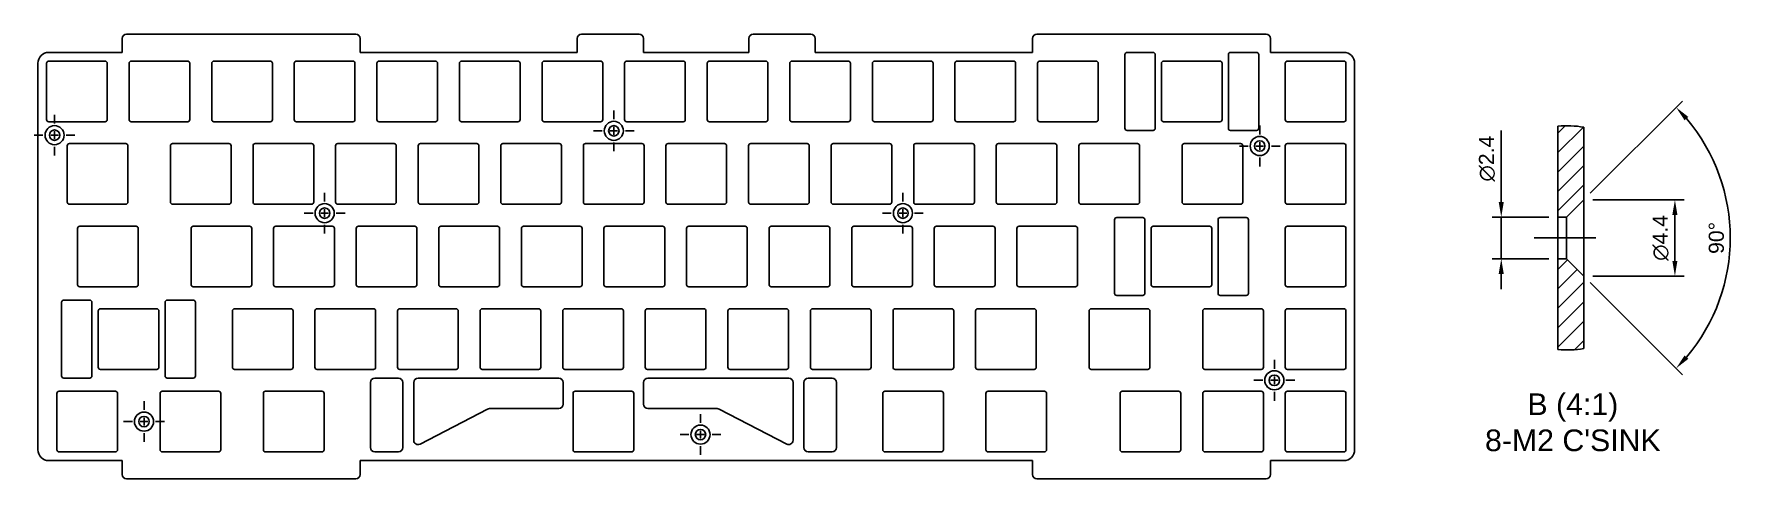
# Model space of a CAD drawing. Extents: x 2102 to 2497, y 1421 to 1524.
import ezdxf

# ---------------------------------------------------------------- set-up
doc = ezdxf.new("R2010")
doc.units = 0
doc.linetypes.add('CENTER2', pattern=[28.575, 19.05, -3.175, 3.175, -3.175])
doc.layers.get('0').update_dxf_attribs({"linetype": 'CONTINUOUS'})
doc.layers.get('DEFPOINTS').update_dxf_attribs({"linetype": 'CONTINUOUS'})
for name, color, linetype in [('FD_DIMENSIONS', 7, 'CONTINUOUS'), ('HATCHING', 7, 'CONTINUOUS'), ('SMART_CENTERS', 7, 'CENTER2'), ('VIEW_LABELS', 7, 'CONTINUOUS'), ('VISIBLE', 7, 'CONTINUOUS')]:
    doc.layers.add(name, color=color, linetype=linetype)
doc.styles.get("Standard").update_dxf_attribs({"font": 'arial.ttf'})
doc.dimstyles.new('DIM-ISO-25', dxfattribs={"dimtxt": 3.5, "dimasz": 3.5, "dimexe": 2.1, "dimexo": 2.1, "dimgap": 1.4, "dimtad": 1, "dimtxsty": 'STANDARD', "dimcen": 0, "dimazin": 3, "dimtp": 0.1, "dimtm": 0.1, "dimtfac": 0.714286, "dimtmove": 0, "dimatfit": 3})

# ---------------------------------------------------------------- blocks, each defined once
blk = doc.blocks.new('*U42')
at = {"layer": 'SMART_CENTERS', "color": 0, "ltscale": 0.75}
for p, q in [((0, 2.68), (0, 4.7)), ((-4.7, 0), (-2.68, 0)), ((2.68, 0), (4.7, 0)), ((0, -4.7), (0, -2.68))]:
    blk.add_line(p, q, dxfattribs=at)
at = {"layer": 'SMART_CENTERS', "color": 0, "linetype": 'CONTINUOUS', "ltscale": 0.75}
for p, q in [((-0.89, 0), (0.89, 0)), ((0, -0.89), (0, 0.89))]:
    blk.add_line(p, q, dxfattribs=at)
blk = doc.blocks.new('*U43')
at = {"layer": 'SMART_CENTERS', "color": 0, "ltscale": 0.75}
for p, q in [((0, 2.68), (0, 4.7)), ((-4.7, 0), (-2.68, 0)), ((2.68, 0), (4.7, 0)), ((0, -4.7), (0, -2.68))]:
    blk.add_line(p, q, dxfattribs=at)
at = {"layer": 'SMART_CENTERS', "color": 0, "linetype": 'CONTINUOUS', "ltscale": 0.75}
for p, q in [((-0.89, 0), (0.89, 0)), ((0, -0.89), (0, 0.89))]:
    blk.add_line(p, q, dxfattribs=at)
blk = doc.blocks.new('*U44')
at = {"layer": 'SMART_CENTERS', "color": 0, "ltscale": 0.75}
for p, q in [((0, 2.68), (0, 4.7)), ((-4.7, 0), (-2.68, 0)), ((2.68, 0), (4.7, 0)), ((0, -4.7), (0, -2.68))]:
    blk.add_line(p, q, dxfattribs=at)
at = {"layer": 'SMART_CENTERS', "color": 0, "linetype": 'CONTINUOUS', "ltscale": 0.75}
for p, q in [((-0.89, 0), (0.89, 0)), ((0, -0.89), (0, 0.89))]:
    blk.add_line(p, q, dxfattribs=at)
blk = doc.blocks.new('*U45')
at = {"layer": 'SMART_CENTERS', "color": 0, "ltscale": 0.75}
for p, q in [((0, 2.68), (0, 4.7)), ((-4.7, 0), (-2.68, 0)), ((2.68, 0), (4.7, 0)), ((0, -4.7), (0, -2.68))]:
    blk.add_line(p, q, dxfattribs=at)
at = {"layer": 'SMART_CENTERS', "color": 0, "linetype": 'CONTINUOUS', "ltscale": 0.75}
for p, q in [((-0.89, 0), (0.89, 0)), ((0, -0.89), (0, 0.89))]:
    blk.add_line(p, q, dxfattribs=at)
blk = doc.blocks.new('*U46')
at = {"layer": 'SMART_CENTERS', "color": 0, "ltscale": 0.75}
for p, q in [((0, 2.68), (0, 4.7)), ((-4.7, 0), (-2.68, 0)), ((2.68, 0), (4.7, 0)), ((0, -4.7), (0, -2.68))]:
    blk.add_line(p, q, dxfattribs=at)
at = {"layer": 'SMART_CENTERS', "color": 0, "linetype": 'CONTINUOUS', "ltscale": 0.75}
for p, q in [((-0.89, 0), (0.89, 0)), ((0, -0.89), (0, 0.89))]:
    blk.add_line(p, q, dxfattribs=at)
blk = doc.blocks.new('*U47')
at = {"layer": 'SMART_CENTERS', "color": 0, "ltscale": 0.75}
for p, q in [((0, 2.68), (0, 4.7)), ((-4.7, 0), (-2.68, 0)), ((2.68, 0), (4.7, 0)), ((0, -4.7), (0, -2.68))]:
    blk.add_line(p, q, dxfattribs=at)
at = {"layer": 'SMART_CENTERS', "color": 0, "linetype": 'CONTINUOUS', "ltscale": 0.75}
for p, q in [((-0.89, 0), (0.89, 0)), ((0, -0.89), (0, 0.89))]:
    blk.add_line(p, q, dxfattribs=at)
blk = doc.blocks.new('*U48')
at = {"layer": 'SMART_CENTERS', "color": 0, "ltscale": 0.75}
for p, q in [((0, 2.68), (0, 4.7)), ((-4.7, 0), (-2.68, 0)), ((2.68, 0), (4.7, 0)), ((0, -4.7), (0, -2.68))]:
    blk.add_line(p, q, dxfattribs=at)
at = {"layer": 'SMART_CENTERS', "color": 0, "linetype": 'CONTINUOUS', "ltscale": 0.75}
for p, q in [((-0.89, 0), (0.89, 0)), ((0, -0.89), (0, 0.89))]:
    blk.add_line(p, q, dxfattribs=at)
blk = doc.blocks.new('*U49')
at = {"layer": 'SMART_CENTERS', "color": 0, "ltscale": 0.75}
for p, q in [((0, 2.68), (0, 4.7)), ((-4.7, 0), (-2.68, 0)), ((2.68, 0), (4.7, 0)), ((0, -4.7), (0, -2.68))]:
    blk.add_line(p, q, dxfattribs=at)
at = {"layer": 'SMART_CENTERS', "color": 0, "linetype": 'CONTINUOUS', "ltscale": 0.75}
for p, q in [((-0.89, 0), (0.89, 0)), ((0, -0.89), (0, 0.89))]:
    blk.add_line(p, q, dxfattribs=at)
blk = doc.blocks.new('*U50')
at = {"layer": 'SMART_CENTERS', "color": 0, "ltscale": 0.75}
blk.add_line((-9.5, 0), (6.74, 0), dxfattribs=at)
blk = doc.blocks.new('*D55')
at = {"layer": 'DEFPOINTS', "color": 0}
for p in [(2440.43, 1481.59), (2453.49, 1481.59), (2453.49, 1471.99)]:
    blk.add_point(p, dxfattribs=at)
at = {"layer": 'FD_DIMENSIONS', "color": 0}
for p, q in [((2440.43, 1485.09), (2440.43, 1501.56)), ((2451.39, 1481.59), (2438.33, 1481.59)), ((2440.43, 1471.99), (2440.43, 1481.59)), ((2451.39, 1471.99), (2438.33, 1471.99)), ((2440.43, 1468.49), (2440.43, 1464.99))]:
    blk.add_line(p, q, dxfattribs=at)
for points in [[(2439.84, 1485.09), (2441.01, 1485.09), (2440.43, 1481.59)], [(2439.84, 1468.49), (2441.01, 1468.49), (2440.43, 1471.99)]]:
    blk.add_solid(points, dxfattribs=at)
at = {"layer": 'FD_DIMENSIONS', "color": 0, "insert": (2437.14, 1495.08), "char_height": 3.5, "attachment_point": 5, "rotation": 90}
blk.add_mtext('∅2.4', dxfattribs=at)
blk = doc.blocks.new('*D56')
at = {"layer": 'DEFPOINTS', "color": 0}
for p in [(2459.49, 1485.59), (2459.49, 1467.99), (2480.49, 1467.99)]:
    blk.add_point(p, dxfattribs=at)
at = {"layer": 'FD_DIMENSIONS', "color": 0}
for p, q in [((2461.59, 1485.59), (2482.59, 1485.59)), ((2480.49, 1482.09), (2480.49, 1471.49)), ((2461.59, 1467.99), (2482.59, 1467.99))]:
    blk.add_line(p, q, dxfattribs=at)
for points in [[(2479.9, 1482.09), (2481.07, 1482.09), (2480.49, 1485.59)], [(2479.9, 1471.49), (2481.07, 1471.49), (2480.49, 1467.99)]]:
    blk.add_solid(points, dxfattribs=at)
at = {"layer": 'FD_DIMENSIONS', "color": 0, "insert": (2477.2, 1476.79), "char_height": 3.5, "attachment_point": 5, "rotation": 90}
blk.add_mtext('∅4.4', dxfattribs=at)
blk = doc.blocks.new('*D57')
at = {"layer": 'DEFPOINTS', "color": 0}
for p in [(2459.49, 1485.59), (2455.49, 1481.59), (2455.49, 1471.99), (2459.49, 1467.99), (2491.79, 1465.78)]:
    blk.add_point(p, dxfattribs=at)
at = {"layer": 'FD_DIMENSIONS', "color": 0}
for p, q in [((2460.97, 1487.08), (2482.26, 1508.37)), ((2460.97, 1466.51), (2482.26, 1445.22))]:
    blk.add_line(p, q, dxfattribs=at)
blk.add_arc((2450.69, 1476.79), 42.56, 319.7135, 40.2865, dxfattribs=at)
for points in [[(2482.72, 1503.92), (2483.58, 1504.71), (2480.78, 1506.89)], [(2483.58, 1448.88), (2482.72, 1449.67), (2480.78, 1446.7)]]:
    blk.add_solid(points, dxfattribs=at)
at = {"layer": 'FD_DIMENSIONS', "color": 0, "insert": (2490.06, 1476.79), "char_height": 3.5, "attachment_point": 5, "rotation": 90}
blk.add_mtext('90°', dxfattribs=at)

msp = doc.modelspace()

# ---------------------------------------------------------------- hatches: boundary and pattern name
at = {"layer": 'HATCHING'}
h = msp.add_hatch(dxfattribs=at)
h.set_pattern_fill('ANSI31', color=256, style=0)
h.set_pattern_definition([(45, (2372.8426, 1397.8693), (-2.245064, 2.245064), [])])
edge = h.paths.add_edge_path(flags=0)
edge.add_line((2453.487, 1481.593), (2455.487, 1481.593))
edge.add_line((2455.487, 1481.593), (2459.487, 1485.593))
edge.add_line((2459.487, 1485.593), (2459.487, 1502.348))
edge.add_ellipse((2455.487, 1476.793), major_axis=(2, -25.788), ratio=1, start_angle=166.66906, end_angle=180)
edge.add_line((2453.487, 1502.581), (2453.487, 1481.593))
edge = h.paths.add_edge_path(flags=0)
edge.add_line((2455.487, 1471.993), (2453.487, 1471.993))
edge.add_line((2453.487, 1471.993), (2453.487, 1451.005))
edge.add_ellipse((2455.487, 1476.793), major_axis=(-4, 25.554), ratio=1, start_angle=166.66906, end_angle=180)
edge.add_line((2459.487, 1451.239), (2459.487, 1467.993))
edge.add_line((2459.487, 1467.993), (2455.487, 1471.993))

# ---------------------------------------------------------------- linework, layer by layer
at = {"linetype": 'CONTINUOUS'}
for p, q in [((2176.185, 1523.795), (2123.285, 1523.795)), ((2241.585, 1523.795), (2228.285, 1523.795)), ((2281.185, 1523.795), (2267.885, 1523.795)), ((2386.185, 1523.795), (2333.285, 1523.795)), ((2122.285, 1519.595), (2105.36, 1519.595)), ((2122.285, 1522.795), (2122.285, 1519.595)), ((2177.185, 1522.795), (2177.185, 1519.595)), ((2227.285, 1519.595), (2177.185, 1519.595)), ((2227.285, 1522.795), (2227.285, 1519.595)), ((2242.585, 1522.795), (2242.585, 1519.595)), ((2266.885, 1519.595), (2242.585, 1519.595)), ((2266.885, 1522.795), (2266.885, 1519.595)), ((2282.185, 1522.795), (2282.185, 1519.595)), ((2332.285, 1519.595), (2282.185, 1519.595)), ((2332.285, 1522.795), (2332.285, 1519.595)), ((2387.185, 1522.795), (2387.185, 1519.595)), ((2404.11, 1519.595), (2387.185, 1519.595)), ((2102.86, 1517.095), (2102.86, 1427.895)), ((2390.61, 1504.095), (2390.61, 1517.095)), ((2406.61, 1427.895), (2406.61, 1517.095)), ((2109.623, 1485.045), (2109.623, 1498.045)), ((2366.798, 1485.045), (2366.798, 1498.045)), ((2390.61, 1485.045), (2390.61, 1498.045)), ((2390.61, 1465.995), (2390.61, 1478.995)), ((2345.367, 1446.945), (2345.367, 1459.945)), ((2371.56, 1446.945), (2371.56, 1459.945)), ((2390.61, 1446.945), (2390.61, 1459.945)), ((2107.242, 1427.895), (2107.242, 1440.895)), ((2131.054, 1427.895), (2131.054, 1440.895)), ((2154.867, 1427.895), (2154.867, 1440.895)), ((2179.554, 1428.395), (2179.554, 1443.395)), ((2187.054, 1443.395), (2187.054, 1428.395)), ((2226.304, 1427.895), (2226.304, 1440.895)), ((2279.554, 1428.395), (2279.554, 1443.395)), ((2287.054, 1443.395), (2287.054, 1428.395)), ((2297.742, 1427.895), (2297.742, 1440.895)), ((2321.554, 1427.895), (2321.554, 1440.895)), ((2352.51, 1427.895), (2352.51, 1440.895)), ((2371.56, 1427.895), (2371.56, 1440.895)), ((2390.61, 1427.895), (2390.61, 1440.895)), ((2105.36, 1425.395), (2122.285, 1425.395)), ((2122.285, 1422.195), (2122.285, 1425.395)), ((2177.185, 1425.395), (2332.285, 1425.395)), ((2177.185, 1422.195), (2177.185, 1425.395)), ((2332.285, 1422.195), (2332.285, 1425.395)), ((2387.185, 1422.195), (2387.185, 1425.395)), ((2387.185, 1425.395), (2404.11, 1425.395)), ((2123.285, 1421.195), (2176.185, 1421.195)), ((2333.285, 1421.195), (2386.185, 1421.195))]:
    msp.add_line(p, q, dxfattribs=at)
for p, q in [((2104.86, 1517.095), (2104.86, 1504.095)), ((2105.36, 1517.595), (2118.36, 1517.595)), ((2118.86, 1517.095), (2118.86, 1504.095)), ((2123.91, 1517.095), (2123.91, 1504.095)), ((2124.41, 1517.595), (2137.41, 1517.595)), ((2137.91, 1517.095), (2137.91, 1504.095)), ((2142.96, 1517.095), (2142.96, 1504.095)), ((2143.46, 1517.595), (2156.46, 1517.595)), ((2156.96, 1517.095), (2156.96, 1504.095)), ((2162.01, 1517.095), (2162.01, 1504.095)), ((2162.51, 1517.595), (2175.51, 1517.595)), ((2176.01, 1517.095), (2176.01, 1504.095)), ((2181.06, 1517.095), (2181.06, 1504.095)), ((2181.56, 1517.595), (2194.56, 1517.595)), ((2195.06, 1517.095), (2195.06, 1504.095)), ((2200.11, 1517.095), (2200.11, 1504.095)), ((2200.61, 1517.595), (2213.61, 1517.595)), ((2214.11, 1517.095), (2214.11, 1504.095)), ((2219.16, 1517.095), (2219.16, 1504.095)), ((2219.66, 1517.595), (2232.66, 1517.595)), ((2233.16, 1517.095), (2233.16, 1504.095)), ((2238.21, 1517.095), (2238.21, 1504.095)), ((2238.71, 1517.595), (2251.71, 1517.595)), ((2252.21, 1517.095), (2252.21, 1504.095)), ((2257.26, 1517.095), (2257.26, 1504.095)), ((2257.76, 1517.595), (2270.76, 1517.595)), ((2271.26, 1517.095), (2271.26, 1504.095)), ((2276.31, 1517.095), (2276.31, 1504.095)), ((2276.81, 1517.595), (2289.81, 1517.595)), ((2290.31, 1517.095), (2290.31, 1504.095)), ((2295.36, 1517.095), (2295.36, 1504.095)), ((2295.86, 1517.595), (2308.86, 1517.595)), ((2309.36, 1517.095), (2309.36, 1504.095)), ((2314.41, 1517.095), (2314.41, 1504.095)), ((2314.91, 1517.595), (2327.91, 1517.595)), ((2328.41, 1517.095), (2328.41, 1504.095)), ((2333.46, 1517.095), (2333.46, 1504.095)), ((2333.96, 1517.595), (2346.96, 1517.595)), ((2347.46, 1517.095), (2347.46, 1504.095)), ((2391.11, 1517.595), (2404.11, 1517.595)), ((2404.61, 1517.095), (2404.61, 1504.095)), ((2105.36, 1503.595), (2118.36, 1503.595)), ((2124.41, 1503.595), (2137.41, 1503.595)), ((2143.46, 1503.595), (2156.46, 1503.595)), ((2162.51, 1503.595), (2175.51, 1503.595)), ((2181.56, 1503.595), (2194.56, 1503.595)), ((2200.61, 1503.595), (2213.61, 1503.595)), ((2219.66, 1503.595), (2232.66, 1503.595)), ((2238.71, 1503.595), (2251.71, 1503.595)), ((2257.76, 1503.595), (2270.76, 1503.595)), ((2276.81, 1503.595), (2289.81, 1503.595)), ((2295.86, 1503.595), (2308.86, 1503.595)), ((2314.91, 1503.595), (2327.91, 1503.595)), ((2333.96, 1503.595), (2346.96, 1503.595)), ((2391.11, 1503.595), (2404.11, 1503.595)), ((2110.123, 1498.545), (2123.123, 1498.545)), ((2123.623, 1498.045), (2123.623, 1485.045)), ((2133.435, 1498.045), (2133.435, 1485.045)), ((2133.935, 1498.545), (2146.935, 1498.545)), ((2147.435, 1498.045), (2147.435, 1485.045)), ((2152.485, 1498.045), (2152.485, 1485.045)), ((2152.985, 1498.545), (2165.985, 1498.545)), ((2166.485, 1498.045), (2166.485, 1485.045)), ((2171.535, 1498.045), (2171.535, 1485.045)), ((2172.035, 1498.545), (2185.035, 1498.545)), ((2185.535, 1498.045), (2185.535, 1485.045)), ((2190.585, 1498.045), (2190.585, 1485.045)), ((2191.085, 1498.545), (2204.085, 1498.545)), ((2204.585, 1498.045), (2204.585, 1485.045)), ((2209.635, 1498.045), (2209.635, 1485.045)), ((2210.135, 1498.545), (2223.135, 1498.545)), ((2223.635, 1498.045), (2223.635, 1485.045)), ((2228.685, 1498.045), (2228.685, 1485.045)), ((2229.185, 1498.545), (2242.185, 1498.545)), ((2242.685, 1498.045), (2242.685, 1485.045)), ((2247.735, 1498.045), (2247.735, 1485.045)), ((2248.235, 1498.545), (2261.235, 1498.545)), ((2261.735, 1498.045), (2261.735, 1485.045)), ((2266.785, 1498.045), (2266.785, 1485.045)), ((2267.285, 1498.545), (2280.285, 1498.545)), ((2280.785, 1498.045), (2280.785, 1485.045)), ((2285.835, 1498.045), (2285.835, 1485.045)), ((2286.335, 1498.545), (2299.335, 1498.545)), ((2299.835, 1498.045), (2299.835, 1485.045)), ((2304.885, 1498.045), (2304.885, 1485.045)), ((2305.385, 1498.545), (2318.385, 1498.545)), ((2318.885, 1498.045), (2318.885, 1485.045)), ((2323.935, 1498.045), (2323.935, 1485.045)), ((2324.435, 1498.545), (2337.435, 1498.545)), ((2337.935, 1498.045), (2337.935, 1485.045)), ((2342.985, 1498.045), (2342.985, 1485.045)), ((2343.485, 1498.545), (2356.485, 1498.545)), ((2356.985, 1498.045), (2356.985, 1485.045)), ((2366.798, 1498.045), (2366.798, 1485.045)), ((2367.298, 1498.545), (2380.298, 1498.545)), ((2380.798, 1498.045), (2380.798, 1485.045)), ((2391.11, 1498.545), (2404.11, 1498.545)), ((2404.61, 1498.045), (2404.61, 1485.045)), ((2110.123, 1484.545), (2123.123, 1484.545)), ((2133.935, 1484.545), (2146.935, 1484.545)), ((2152.985, 1484.545), (2165.985, 1484.545)), ((2172.035, 1484.545), (2185.035, 1484.545)), ((2191.085, 1484.545), (2204.085, 1484.545)), ((2210.135, 1484.545), (2223.135, 1484.545)), ((2229.185, 1484.545), (2242.185, 1484.545)), ((2248.235, 1484.545), (2261.235, 1484.545)), ((2267.285, 1484.545), (2280.285, 1484.545)), ((2286.335, 1484.545), (2299.335, 1484.545)), ((2305.385, 1484.545), (2318.385, 1484.545)), ((2324.435, 1484.545), (2337.435, 1484.545)), ((2343.485, 1484.545), (2356.485, 1484.545)), ((2367.298, 1484.545), (2380.298, 1484.545)), ((2391.11, 1484.545), (2404.11, 1484.545)), ((2112.004, 1478.995), (2112.004, 1465.995)), ((2112.504, 1479.495), (2125.504, 1479.495)), ((2126.004, 1478.995), (2126.004, 1465.995)), ((2138.198, 1478.995), (2138.198, 1465.995)), ((2138.698, 1479.495), (2151.698, 1479.495)), ((2152.198, 1478.995), (2152.198, 1465.995)), ((2157.248, 1478.995), (2157.248, 1465.995)), ((2157.748, 1479.495), (2170.748, 1479.495)), ((2171.248, 1478.995), (2171.248, 1465.995)), ((2176.298, 1478.995), (2176.298, 1465.995)), ((2176.798, 1479.495), (2189.798, 1479.495)), ((2190.298, 1478.995), (2190.298, 1465.995)), ((2195.348, 1478.995), (2195.348, 1465.995)), ((2195.848, 1479.495), (2208.848, 1479.495)), ((2209.348, 1478.995), (2209.348, 1465.995)), ((2214.398, 1478.995), (2214.398, 1465.995)), ((2214.898, 1479.495), (2227.898, 1479.495)), ((2228.398, 1478.995), (2228.398, 1465.995)), ((2233.448, 1478.995), (2233.448, 1465.995)), ((2233.948, 1479.495), (2246.948, 1479.495)), ((2247.448, 1478.995), (2247.448, 1465.995)), ((2252.498, 1478.995), (2252.498, 1465.995)), ((2252.998, 1479.495), (2265.998, 1479.495)), ((2266.498, 1478.995), (2266.498, 1465.995)), ((2271.548, 1478.995), (2271.548, 1465.995)), ((2272.048, 1479.495), (2285.048, 1479.495)), ((2285.548, 1478.995), (2285.548, 1465.995)), ((2290.598, 1478.995), (2290.598, 1465.995)), ((2291.098, 1479.495), (2304.098, 1479.495)), ((2304.598, 1478.995), (2304.598, 1465.995)), ((2309.648, 1478.995), (2309.648, 1465.995)), ((2310.148, 1479.495), (2323.148, 1479.495)), ((2323.648, 1478.995), (2323.648, 1465.995)), ((2328.698, 1478.995), (2328.698, 1465.995)), ((2329.198, 1479.495), (2342.198, 1479.495)), ((2342.698, 1478.995), (2342.698, 1465.995)), ((2391.11, 1479.495), (2404.11, 1479.495)), ((2404.61, 1478.995), (2404.61, 1465.995)), ((2112.504, 1465.495), (2125.504, 1465.495)), ((2138.698, 1465.495), (2151.698, 1465.495)), ((2157.748, 1465.495), (2170.748, 1465.495)), ((2176.798, 1465.495), (2189.798, 1465.495)), ((2195.848, 1465.495), (2208.848, 1465.495)), ((2214.898, 1465.495), (2227.898, 1465.495)), ((2233.948, 1465.495), (2246.948, 1465.495)), ((2252.998, 1465.495), (2265.998, 1465.495)), ((2272.048, 1465.495), (2285.048, 1465.495)), ((2291.098, 1465.495), (2304.098, 1465.495)), ((2310.148, 1465.495), (2323.148, 1465.495)), ((2329.198, 1465.495), (2342.198, 1465.495)), ((2391.11, 1465.495), (2404.11, 1465.495)), ((2148.223, 1460.445), (2161.223, 1460.445)), ((2167.273, 1460.445), (2180.273, 1460.445)), ((2186.323, 1460.445), (2199.323, 1460.445)), ((2205.373, 1460.445), (2218.373, 1460.445)), ((2224.423, 1460.445), (2237.423, 1460.445)), ((2243.473, 1460.445), (2256.473, 1460.445)), ((2262.523, 1460.445), (2275.523, 1460.445)), ((2281.573, 1460.445), (2294.573, 1460.445)), ((2300.623, 1460.445), (2313.623, 1460.445)), ((2319.673, 1460.445), (2332.673, 1460.445)), ((2345.867, 1460.445), (2358.867, 1460.445)), ((2372.06, 1460.445), (2385.06, 1460.445)), ((2391.11, 1460.445), (2404.11, 1460.445)), ((2147.723, 1459.945), (2147.723, 1446.945)), ((2161.723, 1459.945), (2161.723, 1446.945)), ((2166.773, 1459.945), (2166.773, 1446.945)), ((2180.773, 1459.945), (2180.773, 1446.945)), ((2185.823, 1459.945), (2185.823, 1446.945)), ((2199.823, 1459.945), (2199.823, 1446.945)), ((2204.873, 1459.945), (2204.873, 1446.945)), ((2218.873, 1459.945), (2218.873, 1446.945)), ((2223.923, 1459.945), (2223.923, 1446.945)), ((2237.923, 1459.945), (2237.923, 1446.945)), ((2242.973, 1459.945), (2242.973, 1446.945)), ((2256.973, 1459.945), (2256.973, 1446.945)), ((2262.023, 1459.945), (2262.023, 1446.945)), ((2276.023, 1459.945), (2276.023, 1446.945)), ((2281.073, 1459.945), (2281.073, 1446.945)), ((2295.073, 1459.945), (2295.073, 1446.945)), ((2300.123, 1459.945), (2300.123, 1446.945)), ((2314.123, 1459.945), (2314.123, 1446.945)), ((2319.173, 1459.945), (2319.173, 1446.945)), ((2333.173, 1459.945), (2333.173, 1446.945)), ((2359.367, 1459.945), (2359.367, 1446.945)), ((2385.56, 1459.945), (2385.56, 1446.945)), ((2404.61, 1459.945), (2404.61, 1446.945)), ((2148.223, 1446.445), (2161.223, 1446.445)), ((2167.273, 1446.445), (2180.273, 1446.445)), ((2180.554, 1444.395), (2186.054, 1444.395)), ((2186.323, 1446.445), (2199.323, 1446.445)), ((2223.054, 1444.395), (2190.554, 1444.395)), ((2205.373, 1446.445), (2218.373, 1446.445)), ((2224.423, 1446.445), (2237.423, 1446.445)), ((2243.473, 1446.445), (2256.473, 1446.445)), ((2243.554, 1444.395), (2276.054, 1444.395)), ((2262.523, 1446.445), (2275.523, 1446.445)), ((2280.554, 1444.395), (2286.054, 1444.395)), ((2281.573, 1446.445), (2294.573, 1446.445)), ((2300.623, 1446.445), (2313.623, 1446.445)), ((2319.673, 1446.445), (2332.673, 1446.445)), ((2345.867, 1446.445), (2358.867, 1446.445)), ((2372.06, 1446.445), (2385.06, 1446.445)), ((2391.11, 1446.445), (2404.11, 1446.445)), ((2107.742, 1441.395), (2120.742, 1441.395)), ((2121.242, 1440.895), (2121.242, 1427.895)), ((2131.554, 1441.395), (2144.554, 1441.395)), ((2145.054, 1440.895), (2145.054, 1427.895)), ((2155.367, 1441.395), (2168.367, 1441.395)), ((2168.867, 1440.895), (2168.867, 1427.895)), ((2189.554, 1430.091), (2189.554, 1443.395)), ((2224.054, 1438.395), (2224.054, 1443.395)), ((2226.304, 1440.895), (2226.304, 1440.895)), ((2226.804, 1441.395), (2239.804, 1441.395)), ((2240.304, 1440.895), (2240.304, 1427.895)), ((2242.554, 1438.395), (2242.554, 1443.395)), ((2277.054, 1430.091), (2277.054, 1443.395)), ((2298.242, 1441.395), (2311.242, 1441.395)), ((2311.742, 1440.895), (2311.742, 1427.895)), ((2322.054, 1441.395), (2335.054, 1441.395)), ((2335.554, 1440.895), (2335.554, 1427.895)), ((2353.01, 1441.395), (2366.01, 1441.395)), ((2366.51, 1440.895), (2366.51, 1427.895)), ((2372.06, 1441.395), (2385.06, 1441.395)), ((2385.56, 1440.895), (2385.56, 1427.895)), ((2391.11, 1441.395), (2404.11, 1441.395)), ((2404.61, 1440.895), (2404.61, 1427.895)), ((2191.015, 1429.203), (2206.587, 1437.283)), ((2223.054, 1437.395), (2207.048, 1437.395)), ((2243.554, 1437.395), (2259.56, 1437.395)), ((2275.594, 1429.203), (2260.021, 1437.283)), ((2179.554, 1434.395), (2179.554, 1434.395)), ((2107.742, 1427.395), (2120.742, 1427.395)), ((2131.554, 1427.395), (2144.554, 1427.395)), ((2155.367, 1427.395), (2168.367, 1427.395)), ((2186.054, 1427.395), (2180.554, 1427.395)), ((2226.804, 1427.395), (2239.804, 1427.395)), ((2286.054, 1427.395), (2280.554, 1427.395)), ((2298.242, 1427.395), (2311.242, 1427.395)), ((2322.054, 1427.395), (2335.054, 1427.395)), ((2353.01, 1427.395), (2366.01, 1427.395)), ((2372.06, 1427.395), (2385.06, 1427.395)), ((2391.11, 1427.395), (2404.11, 1427.395))]:
    msp.add_line(p, q)
for centre, radius, start, end in [((2123.285, 1522.795), 1, 90, 180), ((2176.185, 1522.795), 1, 0, 90), ((2228.285, 1522.795), 1, 90, 180), ((2241.585, 1522.795), 1, 0, 90), ((2267.885, 1522.795), 1, 90, 180), ((2281.185, 1522.795), 1, 0, 90), ((2333.285, 1522.795), 1, 90, 180), ((2386.185, 1522.795), 1, 0, 90), ((2105.36, 1517.095), 2.5, 89.99994, 180.00006), ((2404.11, 1517.095), 2.5, 0, 90), ((2105.36, 1427.895), 2.5, 180, 270), ((2404.11, 1427.895), 2.5, 270, 0), ((2123.285, 1422.195), 1, 180, 270), ((2176.185, 1422.195), 1, 270, 0), ((2333.285, 1422.195), 1, 180, 270), ((2386.185, 1422.195), 1, 270, 0)]:
    msp.add_arc(centre, radius, start, end, dxfattribs=at)
for centre, radius, start, end in [((2105.36, 1517.095), 0.5, 90, 180), ((2118.36, 1517.095), 0.5, 0, 90), ((2124.41, 1517.095), 0.5, 90, 180), ((2137.41, 1517.095), 0.5, 0, 90), ((2143.46, 1517.095), 0.5, 90, 180), ((2156.46, 1517.095), 0.5, 0, 90), ((2162.51, 1517.095), 0.5, 90, 180), ((2175.51, 1517.095), 0.5, 0, 90), ((2181.56, 1517.095), 0.5, 90, 180), ((2194.56, 1517.095), 0.5, 0, 90), ((2200.61, 1517.095), 0.5, 90, 180), ((2213.61, 1517.095), 0.5, 0, 90), ((2219.66, 1517.095), 0.5, 90, 180), ((2232.66, 1517.095), 0.5, 0, 90), ((2238.71, 1517.095), 0.5, 90, 180), ((2251.71, 1517.095), 0.5, 0, 90), ((2257.76, 1517.095), 0.5, 90, 180), ((2270.76, 1517.095), 0.5, 0, 90), ((2276.81, 1517.095), 0.5, 90, 180), ((2289.81, 1517.095), 0.5, 0, 90), ((2295.86, 1517.095), 0.5, 90, 180), ((2308.86, 1517.095), 0.5, 0, 90), ((2314.91, 1517.095), 0.5, 90, 180), ((2327.91, 1517.095), 0.5, 0, 90), ((2333.96, 1517.095), 0.5, 90, 180), ((2346.96, 1517.095), 0.5, 0, 90), ((2391.11, 1517.095), 0.5, 90, 180), ((2404.11, 1517.095), 0.5, 0, 90), ((2105.36, 1504.095), 0.5, 180, 270), ((2118.36, 1504.095), 0.5, 270, 0), ((2124.41, 1504.095), 0.5, 180, 270), ((2137.41, 1504.095), 0.5, 270, 0), ((2143.46, 1504.095), 0.5, 180, 270), ((2156.46, 1504.095), 0.5, 270, 0), ((2162.51, 1504.095), 0.5, 180, 270), ((2175.51, 1504.095), 0.5, 270, 0), ((2181.56, 1504.095), 0.5, 180, 270), ((2194.56, 1504.095), 0.5, 270, 0), ((2200.61, 1504.095), 0.5, 180, 270), ((2213.61, 1504.095), 0.5, 270, 0), ((2219.66, 1504.095), 0.5, 180, 270), ((2232.66, 1504.095), 0.5, 270, 0), ((2238.71, 1504.095), 0.5, 180, 270), ((2251.71, 1504.095), 0.5, 270, 0), ((2257.76, 1504.095), 0.5, 180, 270), ((2270.76, 1504.095), 0.5, 270, 0), ((2276.81, 1504.095), 0.5, 180, 270), ((2289.81, 1504.095), 0.5, 270, 0), ((2295.86, 1504.095), 0.5, 180, 270), ((2308.86, 1504.095), 0.5, 270, 0), ((2314.91, 1504.095), 0.5, 180, 270), ((2327.91, 1504.095), 0.5, 270, 0), ((2333.96, 1504.095), 0.5, 180, 270), ((2346.96, 1504.095), 0.5, 270, 0), ((2391.11, 1504.095), 0.5, 180, 270), ((2404.11, 1504.095), 0.5, 270, 0), ((2110.123, 1498.045), 0.5, 90, 180), ((2123.123, 1498.045), 0.5, 0, 90), ((2133.935, 1498.045), 0.5, 90, 180), ((2146.935, 1498.045), 0.5, 0, 90), ((2152.985, 1498.045), 0.5, 90, 180), ((2165.985, 1498.045), 0.5, 0, 90), ((2172.035, 1498.045), 0.5, 90, 180), ((2185.035, 1498.045), 0.5, 0, 90), ((2191.085, 1498.045), 0.5, 90, 180), ((2204.085, 1498.045), 0.5, 0, 90), ((2210.135, 1498.045), 0.5, 90, 180), ((2223.135, 1498.045), 0.5, 0, 90), ((2229.185, 1498.045), 0.5, 90, 180), ((2242.185, 1498.045), 0.5, 0, 90), ((2248.235, 1498.045), 0.5, 90, 180), ((2261.235, 1498.045), 0.5, 0, 90), ((2267.285, 1498.045), 0.5, 90, 180), ((2280.285, 1498.045), 0.5, 0, 90), ((2286.335, 1498.045), 0.5, 90, 180), ((2299.335, 1498.045), 0.5, 0, 90), ((2305.385, 1498.045), 0.5, 90, 180), ((2318.385, 1498.045), 0.5, 0, 90), ((2324.435, 1498.045), 0.5, 90, 180), ((2337.435, 1498.045), 0.5, 0, 90), ((2343.485, 1498.045), 0.5, 90, 180), ((2356.485, 1498.045), 0.5, 0, 90), ((2367.298, 1498.045), 0.5, 90, 180), ((2380.298, 1498.045), 0.5, 0, 90), ((2391.11, 1498.045), 0.5, 90, 180), ((2404.11, 1498.045), 0.5, 0, 90), ((2110.123, 1485.045), 0.5, 180, 270), ((2123.123, 1485.045), 0.5, 270, 0), ((2133.935, 1485.045), 0.5, 180, 270), ((2146.935, 1485.045), 0.5, 270, 0), ((2152.985, 1485.045), 0.5, 180, 270), ((2165.985, 1485.045), 0.5, 270, 0), ((2172.035, 1485.045), 0.5, 180, 270), ((2185.035, 1485.045), 0.5, 270, 0), ((2191.085, 1485.045), 0.5, 180, 270), ((2204.085, 1485.045), 0.5, 270, 0), ((2210.135, 1485.045), 0.5, 180, 270), ((2223.135, 1485.045), 0.5, 270, 0), ((2229.185, 1485.045), 0.5, 180, 270), ((2242.185, 1485.045), 0.5, 270, 0), ((2248.235, 1485.045), 0.5, 180, 270), ((2261.235, 1485.045), 0.5, 270, 0), ((2267.285, 1485.045), 0.5, 180, 270), ((2280.285, 1485.045), 0.5, 270, 0), ((2286.335, 1485.045), 0.5, 180, 270), ((2299.335, 1485.045), 0.5, 270, 0), ((2305.385, 1485.045), 0.5, 180, 270), ((2318.385, 1485.045), 0.5, 270, 0), ((2324.435, 1485.045), 0.5, 180, 270), ((2337.435, 1485.045), 0.5, 270, 0), ((2343.485, 1485.045), 0.5, 180, 270), ((2356.485, 1485.045), 0.5, 270, 0), ((2367.298, 1485.045), 0.5, 180, 270), ((2380.298, 1485.045), 0.5, 270, 0), ((2391.11, 1485.045), 0.5, 180, 270), ((2404.11, 1485.045), 0.5, 270, 0), ((2112.504, 1478.995), 0.5, 90, 180), ((2125.504, 1478.995), 0.5, 0, 90), ((2138.698, 1478.995), 0.5, 90, 180), ((2151.698, 1478.995), 0.5, 0, 90), ((2157.748, 1478.995), 0.5, 90, 180), ((2170.748, 1478.995), 0.5, 0, 90), ((2176.798, 1478.995), 0.5, 90, 180), ((2189.798, 1478.995), 0.5, 0, 90), ((2195.848, 1478.995), 0.5, 90, 180), ((2208.848, 1478.995), 0.5, 0, 90), ((2214.898, 1478.995), 0.5, 90, 180), ((2227.898, 1478.995), 0.5, 0, 90), ((2233.948, 1478.995), 0.5, 90, 180), ((2246.948, 1478.995), 0.5, 0, 90), ((2252.998, 1478.995), 0.5, 90, 180), ((2265.998, 1478.995), 0.5, 0, 90), ((2272.048, 1478.995), 0.5, 90, 180), ((2285.048, 1478.995), 0.5, 0, 90), ((2291.098, 1478.995), 0.5, 90, 180), ((2304.098, 1478.995), 0.5, 0, 90), ((2310.148, 1478.995), 0.5, 90, 180), ((2323.148, 1478.995), 0.5, 0, 90), ((2329.198, 1478.995), 0.5, 90, 180), ((2342.198, 1478.995), 0.5, 0, 90), ((2391.11, 1478.995), 0.5, 90, 180), ((2404.11, 1478.995), 0.5, 0, 90), ((2112.504, 1465.995), 0.5, 180, 270), ((2125.504, 1465.995), 0.5, 270, 0), ((2138.698, 1465.995), 0.5, 180, 270), ((2151.698, 1465.995), 0.5, 270, 0), ((2157.748, 1465.995), 0.5, 180, 270), ((2170.748, 1465.995), 0.5, 270, 0), ((2176.798, 1465.995), 0.5, 180, 270), ((2189.798, 1465.995), 0.5, 270, 0), ((2195.848, 1465.995), 0.5, 180, 270), ((2208.848, 1465.995), 0.5, 270, 0), ((2214.898, 1465.995), 0.5, 180, 270), ((2227.898, 1465.995), 0.5, 270, 0), ((2233.948, 1465.995), 0.5, 180, 270), ((2246.948, 1465.995), 0.5, 270, 0), ((2252.998, 1465.995), 0.5, 180, 270), ((2265.998, 1465.995), 0.5, 270, 0), ((2272.048, 1465.995), 0.5, 180, 270), ((2285.048, 1465.995), 0.5, 270, 0), ((2291.098, 1465.995), 0.5, 180, 270), ((2304.098, 1465.995), 0.5, 270, 0), ((2310.148, 1465.995), 0.5, 180, 270), ((2323.148, 1465.995), 0.5, 270, 0), ((2329.198, 1465.995), 0.5, 180, 270), ((2342.198, 1465.995), 0.5, 270, 0), ((2391.11, 1465.995), 0.5, 180, 270), ((2404.11, 1465.995), 0.5, 270, 0), ((2148.223, 1459.945), 0.5, 90, 180), ((2161.223, 1459.945), 0.5, 0, 90), ((2167.273, 1459.945), 0.5, 90, 180), ((2180.273, 1459.945), 0.5, 0, 90), ((2186.323, 1459.945), 0.5, 90, 180), ((2199.323, 1459.945), 0.5, 0, 90), ((2205.373, 1459.945), 0.5, 90, 180), ((2218.373, 1459.945), 0.5, 0, 90), ((2224.423, 1459.945), 0.5, 90, 180), ((2237.423, 1459.945), 0.5, 0, 90), ((2243.473, 1459.945), 0.5, 90, 180), ((2256.473, 1459.945), 0.5, 0, 90), ((2262.523, 1459.945), 0.5, 90, 180), ((2275.523, 1459.945), 0.5, 0, 90), ((2281.573, 1459.945), 0.5, 90, 180), ((2294.573, 1459.945), 0.5, 0, 90), ((2300.623, 1459.945), 0.5, 90, 180), ((2313.623, 1459.945), 0.5, 0, 90), ((2319.673, 1459.945), 0.5, 90, 180), ((2332.673, 1459.945), 0.5, 0, 90), ((2345.867, 1459.945), 0.5, 90, 180), ((2358.867, 1459.945), 0.5, 0, 90), ((2372.06, 1459.945), 0.5, 90, 180), ((2385.06, 1459.945), 0.5, 0, 90), ((2391.11, 1459.945), 0.5, 90, 180), ((2404.11, 1459.945), 0.5, 0, 90), ((2148.223, 1446.945), 0.5, 180, 270), ((2161.223, 1446.945), 0.5, 270, 0), ((2167.273, 1446.945), 0.5, 180, 270), ((2180.554, 1443.395), 1, 90, 180), ((2180.273, 1446.945), 0.5, 270, 0), ((2186.323, 1446.945), 0.5, 180, 270), ((2186.054, 1443.395), 1, 0, 90), ((2190.554, 1443.395), 1, 90, 180), ((2199.323, 1446.945), 0.5, 270, 0), ((2205.373, 1446.945), 0.5, 180, 270), ((2218.373, 1446.945), 0.5, 270, 0), ((2223.054, 1443.395), 1, 0, 90), ((2224.423, 1446.945), 0.5, 180, 270), ((2237.423, 1446.945), 0.5, 270, 0), ((2243.554, 1443.395), 1, 90, 180), ((2243.473, 1446.945), 0.5, 180, 270), ((2256.473, 1446.945), 0.5, 270, 0), ((2262.523, 1446.945), 0.5, 180, 270), ((2275.523, 1446.945), 0.5, 270, 0), ((2276.054, 1443.395), 1, 0, 90), ((2280.554, 1443.395), 1, 90, 180), ((2281.573, 1446.945), 0.5, 180, 270), ((2286.054, 1443.395), 1, 0, 90), ((2294.573, 1446.945), 0.5, 270, 0), ((2300.623, 1446.945), 0.5, 180, 270), ((2313.623, 1446.945), 0.5, 270, 0), ((2319.673, 1446.945), 0.5, 180, 270), ((2332.673, 1446.945), 0.5, 270, 0), ((2345.867, 1446.945), 0.5, 180, 270), ((2358.867, 1446.945), 0.5, 270, 0), ((2372.06, 1446.945), 0.5, 180, 270), ((2385.06, 1446.945), 0.5, 270, 0), ((2391.11, 1446.945), 0.5, 180, 270), ((2404.11, 1446.945), 0.5, 270, 0), ((2107.742, 1440.895), 0.5, 90, 180), ((2120.742, 1440.895), 0.5, 0, 90), ((2131.554, 1440.895), 0.5, 90, 180), ((2144.554, 1440.895), 0.5, 0, 90), ((2155.367, 1440.895), 0.5, 90, 180), ((2168.367, 1440.895), 0.5, 0, 90), ((2226.804, 1440.895), 0.5, 90, 180), ((2239.804, 1440.895), 0.5, 0, 90), ((2298.242, 1440.895), 0.5, 90, 180), ((2311.242, 1440.895), 0.5, 0, 90), ((2322.054, 1440.895), 0.5, 90, 180), ((2335.054, 1440.895), 0.5, 0, 90), ((2353.01, 1440.895), 0.5, 90, 180), ((2366.01, 1440.895), 0.5, 0, 90), ((2372.06, 1440.895), 0.5, 90, 180), ((2385.06, 1440.895), 0.5, 0, 90), ((2391.11, 1440.895), 0.5, 90, 180), ((2404.11, 1440.895), 0.5, 0, 90), ((2207.048, 1436.395), 1, 90, 117.42212), ((2223.054, 1438.395), 1, 270, 0), ((2243.554, 1438.395), 1, 180, 270), ((2259.56, 1436.395), 1, 62.57788, 90), ((2190.554, 1430.091), 1, 180, 297.42212), ((2276.054, 1430.091), 1, 242.57788, 0), ((2107.742, 1427.895), 0.5, 180, 270), ((2120.742, 1427.895), 0.5, 270, 0), ((2131.554, 1427.895), 0.5, 180, 270), ((2144.554, 1427.895), 0.5, 270, 0), ((2155.367, 1427.895), 0.5, 180, 270), ((2168.367, 1427.895), 0.5, 270, 0), ((2180.554, 1428.395), 1, 180, 270), ((2186.054, 1428.395), 1, 270, 0), ((2226.804, 1427.895), 0.5, 180, 270), ((2239.804, 1427.895), 0.5, 270, 0), ((2280.554, 1428.395), 1, 180, 270), ((2286.054, 1428.395), 1, 270, 0), ((2298.242, 1427.895), 0.5, 180, 270), ((2311.242, 1427.895), 0.5, 270, 0), ((2322.054, 1427.895), 0.5, 180, 270), ((2335.054, 1427.895), 0.5, 270, 0), ((2353.01, 1427.895), 0.5, 180, 270), ((2366.01, 1427.895), 0.5, 270, 0), ((2372.06, 1427.895), 0.5, 180, 270), ((2385.06, 1427.895), 0.5, 270, 0), ((2391.11, 1427.895), 0.5, 180, 270), ((2404.11, 1427.895), 0.5, 270, 0)]:
    msp.add_arc(centre, radius, start, end)
at = {"layer": 'VISIBLE'}
for p, q in [((2354.097, 1519.595), (2360.097, 1519.595)), ((2377.973, 1519.595), (2383.973, 1519.595)), ((2353.597, 1502.095), (2353.597, 1519.095)), ((2360.597, 1519.095), (2360.597, 1502.095)), ((2362.035, 1504.095), (2362.035, 1517.095)), ((2362.535, 1517.595), (2375.535, 1517.595)), ((2376.035, 1517.095), (2376.035, 1504.095)), ((2377.473, 1502.095), (2377.473, 1519.095)), ((2384.473, 1519.095), (2384.473, 1502.095)), ((2375.535, 1503.595), (2362.535, 1503.595)), ((2360.097, 1501.595), (2354.097, 1501.595)), ((2383.973, 1501.595), (2377.973, 1501.595)), ((2351.216, 1463.995), (2351.216, 1480.995)), ((2351.716, 1481.495), (2357.716, 1481.495)), ((2358.216, 1480.995), (2358.216, 1463.995)), ((2375.092, 1463.995), (2375.092, 1480.995)), ((2375.592, 1481.495), (2381.592, 1481.495)), ((2382.092, 1480.995), (2382.092, 1463.995)), ((2359.654, 1465.995), (2359.654, 1478.995)), ((2360.154, 1479.495), (2373.154, 1479.495)), ((2373.654, 1478.995), (2373.654, 1465.995)), ((2373.154, 1465.495), (2360.154, 1465.495)), ((2108.329, 1444.945), (2108.329, 1461.945)), ((2108.829, 1462.445), (2114.829, 1462.445)), ((2115.329, 1461.945), (2115.329, 1444.945)), ((2117.267, 1460.445), (2130.267, 1460.445)), ((2132.205, 1444.945), (2132.205, 1461.945)), ((2132.705, 1462.445), (2138.705, 1462.445)), ((2139.205, 1461.945), (2139.205, 1444.945)), ((2357.716, 1463.495), (2351.716, 1463.495)), ((2381.592, 1463.495), (2375.592, 1463.495)), ((2116.767, 1446.945), (2116.767, 1459.945)), ((2130.767, 1459.945), (2130.767, 1446.945)), ((2114.829, 1444.445), (2108.829, 1444.445)), ((2130.267, 1446.445), (2117.267, 1446.445)), ((2138.705, 1444.445), (2132.705, 1444.445))]:
    msp.add_line(p, q, dxfattribs=at)
at = {"layer": 'VISIBLE', "extrusion": (1, -2.22045e-16, 0)}
for p, q in [((2453.487, 1502.581), (2453.487, 1451.005)), ((2459.487, 1451.239), (2459.487, 1502.348)), ((2455.487, 1481.593), (2459.487, 1485.593)), ((2453.487, 1481.593), (2455.487, 1481.593)), ((2455.487, 1481.593), (2455.487, 1471.993)), ((2455.487, 1471.993), (2453.487, 1471.993)), ((2459.487, 1467.993), (2455.487, 1471.993))]:
    msp.add_line(p, q, dxfattribs=at)
at = {"layer": 'VISIBLE', "extrusion": (0, 0, -1)}
for centre, radius in [((-2235.711, 1501.494), 2.2), ((-2106.711, 1500.494), 2.2), ((-2106.711, 1500.494), 1.2), ((-2235.711, 1501.494), 1.2), ((-2384.711, 1497.994), 2.2), ((-2384.711, 1497.994), 1.2), ((-2169.011, 1482.494), 2.2), ((-2169.011, 1482.494), 1.2), ((-2302.411, 1482.494), 2.2), ((-2302.411, 1482.494), 1.2), ((-2388.085, 1443.92), 2.2), ((-2388.085, 1443.92), 1.2), ((-2127.339, 1434.394), 2.2), ((-2127.339, 1434.394), 1.2), ((-2255.711, 1431.394), 2.2), ((-2255.711, 1431.394), 1.2)]:
    msp.add_circle(centre, radius, dxfattribs=at)
at = {"layer": 'VISIBLE'}
for centre, start, end in [((2354.097, 1519.095), 90, 180), ((2360.097, 1519.095), 0, 90), ((2377.973, 1519.095), 90, 180), ((2383.973, 1519.095), 0, 90), ((2351.716, 1480.995), 90, 180), ((2357.716, 1480.995), 0, 90), ((2375.592, 1480.995), 90, 180), ((2381.592, 1480.995), 0, 90), ((2108.829, 1461.945), 90, 180), ((2114.829, 1461.945), 0, 90), ((2117.267, 1459.945), 90, 180), ((2132.705, 1461.945), 90, 180), ((2138.705, 1461.945), 0, 90)]:
    msp.add_arc(centre, 0.5, start, end, dxfattribs=at)
at = {"layer": 'VISIBLE', "extrusion": (0, 0, -1)}
for centre, start, end in [((-2362.535, 1517.095), 0, 90), ((-2375.535, 1517.095), 90, 180), ((-2362.535, 1504.095), 270, 0), ((-2375.535, 1504.095), 180, 270), ((-2354.097, 1502.095), 270, 0), ((-2360.097, 1502.095), 180, 270), ((-2377.973, 1502.095), 270, 0), ((-2383.973, 1502.095), 180, 270), ((-2360.154, 1478.995), 0, 90), ((-2373.154, 1478.995), 90, 180), ((-2351.716, 1463.995), 270, 0), ((-2357.716, 1463.995), 180, 270), ((-2360.154, 1465.995), 270, 0), ((-2373.154, 1465.995), 180, 270), ((-2375.592, 1463.995), 270, 0), ((-2381.592, 1463.995), 180, 270), ((-2130.267, 1459.945), 90, 180), ((-2108.829, 1444.945), 270, 0), ((-2114.829, 1444.945), 180, 270), ((-2117.267, 1446.945), 270, 0), ((-2130.267, 1446.945), 180, 270), ((-2132.705, 1444.945), 270, 0), ((-2138.705, 1444.945), 180, 270)]:
    msp.add_arc(centre, 0.5, start, end, dxfattribs=at)
at = {"layer": 'VISIBLE', "extrusion": (-1.41608e-32, -6.37748e-17, -1)}
for start, end in [(85.5653, 98.89624), (261.10376, 274.4347)]:
    msp.add_arc((-2455.487, 1476.793), 25.866, start, end, dxfattribs=at)

# ---------------------------------------------------------------- block references
at = {"layer": 'SMART_CENTERS', "ltscale": 0.75}
for name, p in [('*U42', (2106.711, 1500.494)), ('*U45', (2235.711, 1501.494)), ('*U48', (2384.711, 1497.994)), ('*U43', (2169.011, 1482.494)), ('*U49', (2302.411, 1482.494)), ('*U50', (2457.487, 1476.793)), ('*U47', (2388.085, 1443.92)), ('*U44', (2127.339, 1434.394)), ('*U46', (2255.711, 1431.394))]:
    msp.add_blockref(name, p, dxfattribs=at)

# ---------------------------------------------------------------- texts
at = {"layer": 'VIEW_LABELS', "insert": (2456.946, 1427.504), "char_height": 5, "width": 53.01025, "attachment_point": 8}
msp.add_mtext("B (4:1)^J8-M2 C'SINK", dxfattribs=at)

# ---------------------------------------------------------------- dimensions: what is measured, and where the dimension line sits
at = {"layer": 'FD_DIMENSIONS'}
dim = msp.add_angular_dim_2l(base=(2491.793, 1465.779), line1=((2459.487, 1467.993), (2455.487, 1471.993)), line2=((2455.487, 1481.593), (2459.487, 1485.593)), dimstyle='DIM-ISO-25', override={"dimlfac": 0.25, "dimpost": '', "dimclrd": 0, "dimclre": 0, "dimazin": 2}, dxfattribs=at)
dim.commit()
dim.dimension.update_dxf_attribs({"geometry": '*D57', "text_midpoint": (2490.056, 1476.793)})
for p1, p2, distance, picture, middle in [((2453.487, 1471.993), (2453.487, 1481.593), 13.06, '*D55', (2437.142, 1495.076)), ((2459.487, 1485.593), (2459.487, 1467.993), 21, '*D56', (2477.202, 1476.793))]:
    dim = msp.add_aligned_dim(p1=p1, p2=p2, distance=distance, text='∅<>', dimstyle='DIM-ISO-25', override={"dimlfac": 0.25, "dimclrd": 0, "dimclre": 0}, dxfattribs=at)
    dim.commit()
    dim.dimension.update_dxf_attribs({"geometry": picture, "text_midpoint": middle})

doc.saveas('drawing.dxf')
